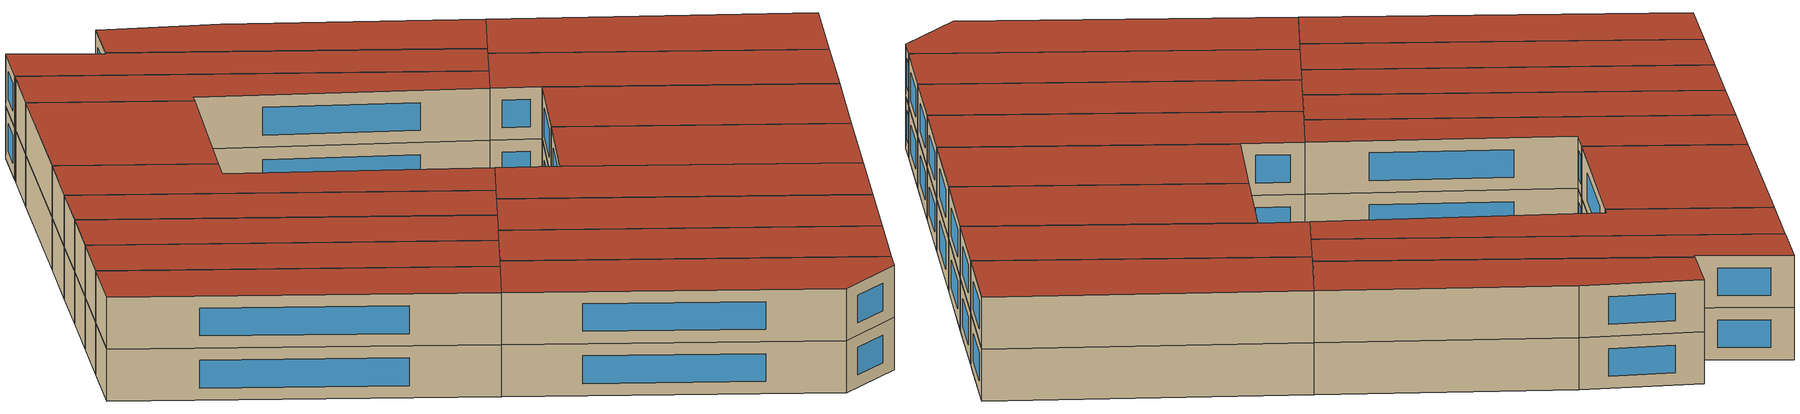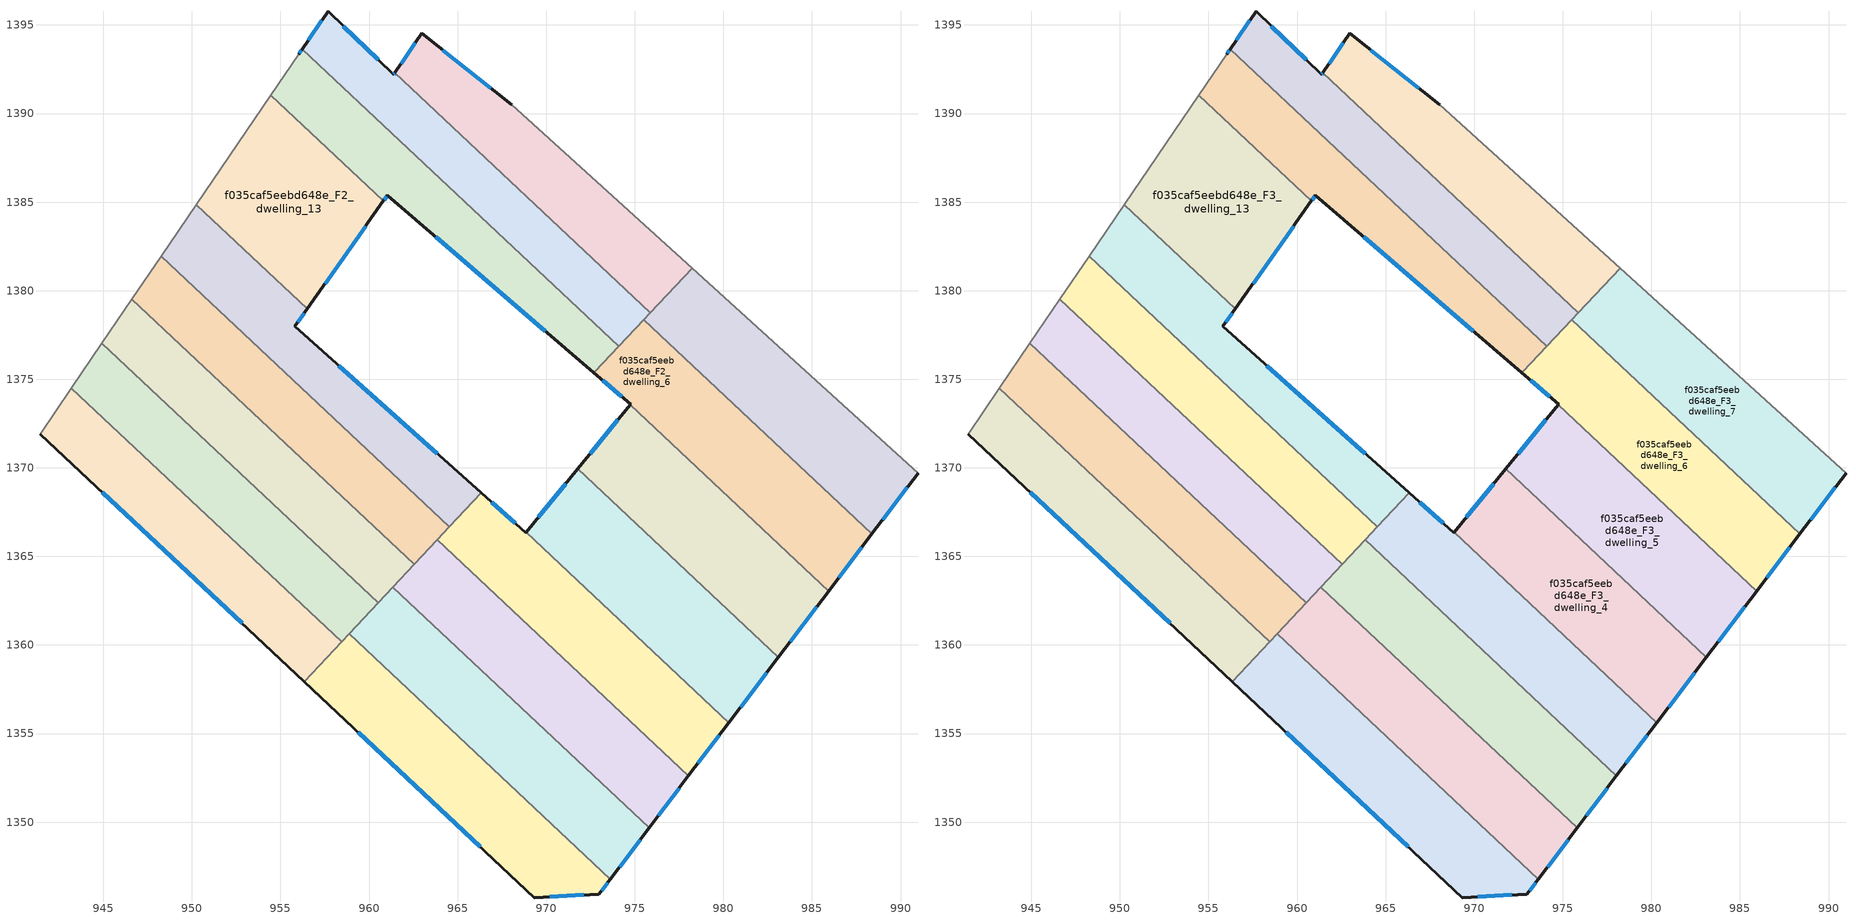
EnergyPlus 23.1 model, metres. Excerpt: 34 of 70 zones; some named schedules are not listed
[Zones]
f035caf5eebd648e_F2_dwelling_0
 floor to f035caf5eebd648e_F1_dwelling_0 (EU_floor_Construction): 973.38,1346.47 972.98,1345.94 969.33,1345.74 956.33,1357.93 958.6,1360.35 z6
 floor to f035caf5eebd648e_F1_dwelling_1 (EU_floor_Construction): 973.62,1346.79 973.38,1346.47 958.6,1360.35 958.87,1360.64 z6
 wall outside (EU_wall_Construction): 956.33,1357.93 969.33,1345.74 972.98,1345.94 973.62,1346.79 z6:9
 wall to f035caf5eebd648e_F2_dwelling_1 (EU_wall_Construction): 973.62,1346.79 958.87,1360.64 z6:9
 wall to f035caf5eebd648e_F2_dwelling_8 (EU_wall_Construction): 958.45,1360.19 956.33,1357.93 z6:9
 wall to f035caf5eebd648e_F2_dwelling_9 (EU_wall_Construction): 958.87,1360.64 958.45,1360.19 z6:9
 window (EU_Window_Construction): 970.19,1345.78 972.12,1345.89 / 959.38,1355.07 966.28,1348.6 / 973.13,1346.14 973.47,1346.59 z6.7:8.3
f035caf5eebd648e_F2_dwelling_1
 floor adiabatic (EU_floor_Construction): 975.81,1349.67 973.62,1346.79 958.87,1360.64 961.33,1363.26 z6
 wall outside (EU_wall_Construction): 973.62,1346.79 975.81,1349.67 z6:9
 wall to f035caf5eebd648e_F2_dwelling_2 (EU_wall_Construction): 975.81,1349.67 961.33,1363.26 z6:9
 wall to f035caf5eebd648e_F2_dwelling_9 (EU_wall_Construction): 960.52,1362.39 958.87,1360.64 z6:9
 wall to f035caf5eebd648e_F2_dwelling_10 (EU_wall_Construction): 961.33,1363.26 960.52,1362.39 z6:9
 window (EU_Window_Construction): 974.14,1347.47 975.29,1348.99 z6.7:8.3
f035caf5eebd648e_F2_dwelling_10
 floor to f035caf5eebd648e_F1_dwelling_11 (EU_floor_Construction): 962.54,1364.55 960.52,1362.39 944.92,1377.04 946.6,1379.51 z6
 wall to f035caf5eebd648e_F2_dwelling_9 (EU_wall_Construction): 944.92,1377.04 960.52,1362.39 z6:9
 wall adiabatic (EU_wall_Construction): 946.6,1379.51 944.92,1377.04 z6:9
 wall to f035caf5eebd648e_F2_dwelling_11 (EU_wall_Construction): 962.54,1364.55 946.6,1379.51 z6:9
 wall to f035caf5eebd648e_F2_dwelling_2 (EU_wall_Construction): 961.33,1363.26 962.54,1364.55 z6:9
f035caf5eebd648e_F2_dwelling_11
 floor to f035caf5eebd648e_F1_dwelling_12 (EU_floor_Construction): 964.53,1366.67 962.54,1364.55 946.6,1379.51 948.26,1381.94 z6
 wall adiabatic (EU_wall_Construction): 948.26,1381.94 946.6,1379.51 z6:9
 wall to f035caf5eebd648e_F2_dwelling_12 (EU_wall_Construction): 964.53,1366.67 948.26,1381.94 z6:9
 wall to f035caf5eebd648e_F2_dwelling_3 (EU_wall_Construction): 963.84,1365.93 964.53,1366.67 z6:9
 wall to f035caf5eebd648e_F2_dwelling_2 (EU_wall_Construction): 962.54,1364.55 963.84,1365.93 z6:9
f035caf5eebd648e_F2_dwelling_12
 floor to f035caf5eebd648e_F1_dwelling_13 (EU_floor_Construction): 956.51,1378.97 955.81,1377.98 966.32,1368.58 964.53,1366.67 948.26,1381.94 950.24,1384.85 z6
 wall outside (EU_wall_Construction): 966.32,1368.58 955.81,1377.98 956.51,1378.97 z6:9
 wall adiabatic (EU_wall_Construction): 950.24,1384.85 948.26,1381.94 z6:9
 wall to f035caf5eebd648e_F2_dwelling_13 (EU_wall_Construction): 956.51,1378.97 950.24,1384.85 z6:9
 wall to f035caf5eebd648e_F2_dwelling_3 (EU_wall_Construction): 964.53,1366.67 966.32,1368.58 z6:9
 window (EU_Window_Construction): 963.86,1370.79 958.28,1375.77 / 955.98,1378.21 956.35,1378.74 z6.7:8.3
f035caf5eebd648e_F2_dwelling_13
 floor to f035caf5eebd648e_F1_dwelling_14 (EU_floor_Construction): 960.81,1385.07 956.51,1378.97 950.24,1384.85 954.45,1391.04 z6
 wall outside (EU_wall_Construction): 956.51,1378.97 960.81,1385.07 z6:9
 wall adiabatic (EU_wall_Construction): 954.45,1391.04 950.24,1384.85 z6:9
 wall to f035caf5eebd648e_F2_dwelling_14 (EU_wall_Construction): 960.81,1385.07 954.45,1391.04 z6:9
 window (EU_Window_Construction): 957.52,1380.4 959.8,1383.64 z6.7:8.3
f035caf5eebd648e_F2_dwelling_14
 floor to f035caf5eebd648e_F1_dwelling_15 (EU_floor_Construction): 961.04,1385.39 960.81,1385.07 954.45,1391.04 956.02,1393.34 956.22,1393.63 974.09,1376.85 972.69,1375.37 z6
 wall outside (EU_wall_Construction): 960.81,1385.07 961.04,1385.39 972.69,1375.37 / 956.22,1393.63 956.02,1393.34 z6:9
 wall adiabatic (EU_wall_Construction): 956.02,1393.34 954.45,1391.04 z6:9
 wall to f035caf5eebd648e_F2_dwelling_15 (EU_wall_Construction): 974.09,1376.85 956.22,1393.63 z6:9
 wall to f035caf5eebd648e_F2_dwelling_6 (EU_wall_Construction): 972.69,1375.37 972.75,1375.43 974.09,1376.85 z6:9
 window (EU_Window_Construction): 963.78,1383.03 969.96,1377.72 / 960.87,1385.14 960.99,1385.31 / 956.17,1393.56 956.07,1393.41 z6.7:8.3
f035caf5eebd648e_F2_dwelling_15
 floor to f035caf5eebd648e_F1_dwelling_16 (EU_floor_Construction): 961.46,1392.29 975.88,1378.76 974.09,1376.85 956.22,1393.63 957.69,1395.77 961.38,1392.18 z6
 wall outside (EU_wall_Construction): 961.46,1392.29 961.38,1392.18 957.69,1395.77 956.22,1393.63 z6:9
 wall to f035caf5eebd648e_F2_dwelling_16 (EU_wall_Construction): 975.88,1378.76 961.46,1392.29 z6:9
 wall to f035caf5eebd648e_F2_dwelling_7 (EU_wall_Construction): 975.51,1378.36 975.88,1378.76 z6:9
 wall to f035caf5eebd648e_F2_dwelling_6 (EU_wall_Construction): 974.09,1376.85 975.51,1378.37 z6:9
 window (EU_Window_Construction): 957.34,1395.27 956.56,1394.13 / 960.51,1393.03 958.56,1394.93 / 961.44,1392.27 961.4,1392.21 z6.7:8.3
f035caf5eebd648e_F2_dwelling_16
 floor to f035caf5eebd648e_F1_dwelling_17 (EU_floor_Construction): 968.06,1390.48 978.23,1381.27 975.88,1378.76 961.46,1392.29 962.98,1394.52 z6
 wall outside (EU_wall_Construction): 968.06,1390.48 962.98,1394.52 961.46,1392.29 z6:9
 wall adiabatic (EU_wall_Construction): 978.23,1381.27 968.06,1390.48 z6:9
 wall to f035caf5eebd648e_F2_dwelling_7 (EU_wall_Construction): 975.88,1378.76 978.23,1381.27 z6:9
 window (EU_Window_Construction): 962.62,1394 961.81,1392.82 / 966.87,1391.43 964.17,1393.58 z6.7:8.3
f035caf5eebd648e_F2_dwelling_2
 floor to f035caf5eebd648e_F1_dwelling_2 (EU_floor_Construction): 977.41,1351.78 975.81,1349.67 961.33,1363.26 963.13,1365.18 z6
 floor to f035caf5eebd648e_F1_dwelling_3 (EU_floor_Construction): 978.03,1352.61 977.41,1351.78 963.13,1365.18 963.84,1365.93 z6
 wall outside (EU_wall_Construction): 975.81,1349.67 978.03,1352.61 z6:9
 wall to f035caf5eebd648e_F2_dwelling_3 (EU_wall_Construction): 978.03,1352.61 963.84,1365.93 z6:9
 window (EU_Window_Construction): 976.33,1350.36 977.51,1351.92 z6.7:8.3
f035caf5eebd648e_F2_dwelling_3
 floor to f035caf5eebd648e_F1_dwelling_3 (EU_floor_Construction): 968.84,1366.33 967.79,1365.05 979.29,1354.26 978.03,1352.61 963.84,1365.93 966.32,1368.58 z6
 floor to f035caf5eebd648e_F1_dwelling_4 (EU_floor_Construction): 980.31,1355.61 979.29,1354.26 967.79,1365.05 968.86,1366.36 z6
 wall outside (EU_wall_Construction): 978.03,1352.61 980.31,1355.61 / 968.86,1366.36 968.84,1366.33 966.32,1368.58 z6:9
 wall to f035caf5eebd648e_F2_dwelling_4 (EU_wall_Construction): 980.31,1355.61 968.86,1366.36 z6:9
 window (EU_Window_Construction): 978.57,1353.31 979.78,1354.91 / 968.25,1366.86 966.91,1368.05 z6.7:8.3
f035caf5eebd648e_F2_dwelling_4
 floor to f035caf5eebd648e_F1_dwelling_4 (EU_floor_Construction): 981.67,1357.41 980.31,1355.61 968.86,1366.36 970.28,1368.1 z6
 floor to f035caf5eebd648e_F1_dwelling_5 (EU_floor_Construction): 983.11,1359.31 981.67,1357.41 970.28,1368.1 971.78,1369.94 z6
 wall outside (EU_wall_Construction): 971.78,1369.94 968.86,1366.36 / 980.31,1355.61 983.11,1359.31 z6:9
 wall to f035caf5eebd648e_F2_dwelling_5 (EU_wall_Construction): 983.11,1359.31 971.78,1369.94 z6:9
 window (EU_Window_Construction): 971.1,1369.1 969.55,1367.2 / 980.97,1356.48 982.45,1358.44 z6.7:8.3
f035caf5eebd648e_F2_dwelling_5
 floor to f035caf5eebd648e_F1_dwelling_6 (EU_floor_Construction): 985.94,1363.05 984.05,1360.55 972.77,1371.15 974.74,1373.56 z6
 floor to f035caf5eebd648e_F1_dwelling_5 (EU_floor_Construction): 984.05,1360.55 983.11,1359.31 971.78,1369.94 972.77,1371.15 z6
 wall outside (EU_wall_Construction): 974.74,1373.56 971.78,1369.94 / 983.11,1359.31 985.94,1363.05 z6:9
 wall to f035caf5eebd648e_F2_dwelling_6 (EU_wall_Construction): 985.94,1363.05 974.74,1373.56 z6:9
 window (EU_Window_Construction): 974.04,1372.71 972.48,1370.79 / 983.78,1360.19 985.28,1362.17 z6.7:8.3
f035caf5eebd648e_F2_dwelling_6
 floor to f035caf5eebd648e_F1_dwelling_7 (EU_floor_Construction): 988.39,1366.28 986.48,1363.76 975.63,1373.94 974.79,1373.62 974.76,1373.59 972.69,1375.37 975.51,1378.36 z6
 floor to f035caf5eebd648e_F1_dwelling_6 (EU_floor_Construction): 986.48,1363.76 985.94,1363.05 974.74,1373.56 974.77,1373.59 974.8,1373.62 975.38,1373.84 975.63,1373.94 z6
 wall outside (EU_wall_Construction): 985.94,1363.05 988.39,1366.28 / 972.69,1375.37 974.76,1373.59 974.74,1373.56 z6:9
 wall to f035caf5eebd648e_F2_dwelling_7 (EU_wall_Construction): 988.39,1366.28 975.51,1378.37 z6:9
 window (EU_Window_Construction): 986.52,1363.8 987.81,1365.52 / 973.18,1374.95 974.28,1374.01 z6.7:8.3
f035caf5eebd648e_F2_dwelling_7
 floor to f035caf5eebd648e_F1_dwelling_7 (EU_floor_Construction): 988.66,1366.64 988.39,1366.28 975.51,1378.37 975.82,1378.7 z6
 floor to f035caf5eebd648e_F1_dwelling_8 (EU_floor_Construction): 990.99,1369.71 988.66,1366.64 975.82,1378.7 978.23,1381.27 z6
 wall outside (EU_wall_Construction): 988.39,1366.28 990.99,1369.71 z6:9
 wall adiabatic (EU_wall_Construction): 990.99,1369.71 978.23,1381.27 z6:9
 window (EU_Window_Construction): 989,1367.08 990.38,1368.9 z6.7:8.3
f035caf5eebd648e_F2_dwelling_8
 floor to f035caf5eebd648e_F1_dwelling_9 (EU_floor_Construction): 958.45,1360.19 956.33,1357.93 941.42,1371.91 943.19,1374.5 z6
 wall outside (EU_wall_Construction): 941.42,1371.91 956.33,1357.93 z6:9
 wall adiabatic (EU_wall_Construction): 943.19,1374.5 941.42,1371.91 z6:9
 wall to f035caf5eebd648e_F2_dwelling_9 (EU_wall_Construction): 958.45,1360.19 943.19,1374.5 z6:9
 window (EU_Window_Construction): 944.93,1368.63 952.83,1361.21 z6.7:8.3
f035caf5eebd648e_F2_dwelling_9
 floor to f035caf5eebd648e_F1_dwelling_10 (EU_floor_Construction): 960.52,1362.39 958.45,1360.19 943.19,1374.5 944.92,1377.04 z6
 wall adiabatic (EU_wall_Construction): 944.92,1377.04 943.19,1374.5 z6:9
f035caf5eebd648e_F3_dwelling_0
 floor to f035caf5eebd648e_F2_dwelling_0 (EU_floor_Construction): 973.62,1346.79 972.98,1345.94 969.33,1345.74 956.33,1357.93 958.87,1360.64 z9
 wall outside (EU_wall_Construction): 956.33,1357.93 969.33,1345.74 972.98,1345.94 973.62,1346.79 z9:12
 wall to f035caf5eebd648e_F3_dwelling_1 (EU_wall_Construction): 973.62,1346.79 958.87,1360.64 z9:12
 wall to f035caf5eebd648e_F3_dwelling_8 (EU_wall_Construction): 958.45,1360.19 956.33,1357.93 z9:12
 wall to f035caf5eebd648e_F3_dwelling_9 (EU_wall_Construction): 958.87,1360.64 958.45,1360.19 z9:12
 window (EU_Window_Construction): 970.19,1345.78 972.12,1345.89 / 959.38,1355.07 966.28,1348.6 / 973.13,1346.14 973.47,1346.59 z9.7:11.3
 roof outside (EU_roof_Construction): 972.98,1345.94 973.62,1346.79 958.87,1360.64 956.33,1357.93 969.33,1345.74 z12
f035caf5eebd648e_F3_dwelling_1
 floor to f035caf5eebd648e_F2_dwelling_1 (EU_floor_Construction): 975.81,1349.67 973.62,1346.79 958.87,1360.64 961.33,1363.26 z9
 wall outside (EU_wall_Construction): 973.62,1346.79 975.81,1349.67 z9:12
 wall to f035caf5eebd648e_F3_dwelling_2 (EU_wall_Construction): 975.81,1349.67 961.33,1363.26 z9:12
 wall to f035caf5eebd648e_F3_dwelling_9 (EU_wall_Construction): 960.52,1362.39 958.87,1360.64 z9:12
 wall to f035caf5eebd648e_F3_dwelling_10 (EU_wall_Construction): 961.33,1363.26 960.52,1362.39 z9:12
 window (EU_Window_Construction): 974.14,1347.47 975.29,1348.99 z9.7:11.3
 roof outside (EU_roof_Construction): 973.62,1346.79 975.81,1349.67 961.33,1363.26 958.87,1360.64 z12
f035caf5eebd648e_F3_dwelling_10
 floor to f035caf5eebd648e_F2_dwelling_10 (EU_floor_Construction): 962.54,1364.55 960.52,1362.39 944.92,1377.04 946.6,1379.51 z9
 wall to f035caf5eebd648e_F3_dwelling_9 (EU_wall_Construction): 944.92,1377.04 960.52,1362.39 z9:12
 wall adiabatic (EU_wall_Construction): 946.6,1379.51 944.92,1377.04 z9:12
 wall to f035caf5eebd648e_F3_dwelling_11 (EU_wall_Construction): 962.54,1364.55 946.6,1379.51 z9:12
 wall to f035caf5eebd648e_F3_dwelling_2 (EU_wall_Construction): 961.33,1363.26 962.54,1364.55 z9:12
 roof outside (EU_roof_Construction): 960.52,1362.39 962.54,1364.55 946.6,1379.51 944.92,1377.04 z12
f035caf5eebd648e_F3_dwelling_11
 floor to f035caf5eebd648e_F2_dwelling_11 (EU_floor_Construction): 964.53,1366.67 962.54,1364.55 946.6,1379.51 948.26,1381.94 z9
 wall adiabatic (EU_wall_Construction): 948.26,1381.94 946.6,1379.51 z9:12
 wall to f035caf5eebd648e_F3_dwelling_12 (EU_wall_Construction): 964.53,1366.67 948.26,1381.94 z9:12
 wall to f035caf5eebd648e_F3_dwelling_3 (EU_wall_Construction): 963.84,1365.93 964.53,1366.67 z9:12
 wall to f035caf5eebd648e_F3_dwelling_2 (EU_wall_Construction): 962.54,1364.55 963.84,1365.93 z9:12
 roof outside (EU_roof_Construction): 962.54,1364.55 964.53,1366.67 948.26,1381.94 946.6,1379.51 z12
f035caf5eebd648e_F3_dwelling_12
 floor to f035caf5eebd648e_F2_dwelling_12 (EU_floor_Construction): 956.51,1378.97 955.81,1377.98 966.32,1368.58 964.53,1366.67 948.26,1381.94 950.24,1384.85 z9
 wall outside (EU_wall_Construction): 966.32,1368.58 955.81,1377.98 956.51,1378.97 z9:12
 wall adiabatic (EU_wall_Construction): 950.24,1384.85 948.26,1381.94 z9:12
 wall to f035caf5eebd648e_F3_dwelling_13 (EU_wall_Construction): 956.51,1378.97 950.24,1384.85 z9:12
 wall to f035caf5eebd648e_F3_dwelling_3 (EU_wall_Construction): 964.53,1366.67 966.32,1368.58 z9:12
 window (EU_Window_Construction): 963.86,1370.79 958.28,1375.77 / 955.98,1378.21 956.35,1378.74 z9.7:11.3
 roof outside (EU_roof_Construction): 964.53,1366.67 966.32,1368.58 955.81,1377.98 956.51,1378.97 950.24,1384.85 948.26,1381.94 z12
f035caf5eebd648e_F3_dwelling_13
 floor to f035caf5eebd648e_F2_dwelling_13 (EU_floor_Construction): 960.81,1385.07 956.51,1378.97 950.24,1384.85 954.45,1391.04 z9
 wall outside (EU_wall_Construction): 956.51,1378.97 960.81,1385.07 z9:12
 wall adiabatic (EU_wall_Construction): 954.45,1391.04 950.24,1384.85 z9:12
 wall to f035caf5eebd648e_F3_dwelling_14 (EU_wall_Construction): 960.81,1385.07 954.45,1391.04 z9:12
 window (EU_Window_Construction): 957.52,1380.4 959.8,1383.64 z9.7:11.3
 roof outside (EU_roof_Construction): 956.51,1378.97 960.81,1385.07 954.45,1391.04 950.24,1384.85 z12
f035caf5eebd648e_F3_dwelling_14
 floor to f035caf5eebd648e_F2_dwelling_14 (EU_floor_Construction): 961.04,1385.39 960.81,1385.07 954.45,1391.04 956.02,1393.34 956.22,1393.63 974.09,1376.85 972.69,1375.37 z9
 wall outside (EU_wall_Construction): 960.81,1385.07 961.04,1385.39 972.69,1375.37 / 956.22,1393.63 956.02,1393.34 z9:12
 wall adiabatic (EU_wall_Construction): 956.02,1393.34 954.45,1391.04 z9:12
 wall to f035caf5eebd648e_F3_dwelling_15 (EU_wall_Construction): 974.09,1376.85 956.22,1393.63 z9:12
 wall to f035caf5eebd648e_F3_dwelling_6 (EU_wall_Construction): 972.69,1375.37 972.75,1375.43 974.09,1376.85 z9:12
 window (EU_Window_Construction): 963.78,1383.03 969.96,1377.72 / 960.87,1385.14 960.99,1385.31 / 956.17,1393.56 956.07,1393.41 z9.7:11.3
 roof outside (EU_roof_Construction): 972.69,1375.37 974.09,1376.85 956.22,1393.63 956.02,1393.34 954.45,1391.04 960.81,1385.07 961.04,1385.39 z12
f035caf5eebd648e_F3_dwelling_15
 floor to f035caf5eebd648e_F2_dwelling_15 (EU_floor_Construction): 961.46,1392.29 975.88,1378.76 974.09,1376.85 956.22,1393.63 957.69,1395.77 961.38,1392.18 z9
 wall outside (EU_wall_Construction): 961.46,1392.29 961.38,1392.18 957.69,1395.77 956.22,1393.63 z9:12
 wall to f035caf5eebd648e_F3_dwelling_16 (EU_wall_Construction): 975.88,1378.76 961.46,1392.29 z9:12
 wall to f035caf5eebd648e_F3_dwelling_7 (EU_wall_Construction): 975.51,1378.36 975.88,1378.76 z9:12
 wall to f035caf5eebd648e_F3_dwelling_6 (EU_wall_Construction): 974.09,1376.85 975.51,1378.37 z9:12
 window (EU_Window_Construction): 957.34,1395.27 956.56,1394.13 / 960.51,1393.03 958.56,1394.93 / 961.44,1392.27 961.4,1392.21 z9.7:11.3
 roof outside (EU_roof_Construction): 974.09,1376.85 975.88,1378.76 961.46,1392.29 961.38,1392.18 957.69,1395.77 956.22,1393.63 z12
f035caf5eebd648e_F3_dwelling_16
 floor to f035caf5eebd648e_F2_dwelling_16 (EU_floor_Construction): 968.06,1390.48 978.23,1381.27 975.88,1378.76 961.46,1392.29 962.98,1394.52 z9
 wall outside (EU_wall_Construction): 968.06,1390.48 962.98,1394.52 961.46,1392.29 z9:12
 wall adiabatic (EU_wall_Construction): 978.23,1381.27 968.06,1390.48 z9:12
 wall to f035caf5eebd648e_F3_dwelling_7 (EU_wall_Construction): 975.88,1378.76 978.23,1381.27 z9:12
 window (EU_Window_Construction): 962.62,1394 961.81,1392.82 / 966.87,1391.43 964.17,1393.58 z9.7:11.3
 roof outside (EU_roof_Construction): 975.88,1378.76 978.23,1381.27 968.06,1390.48 962.98,1394.52 961.46,1392.29 z12
f035caf5eebd648e_F3_dwelling_2
 floor to f035caf5eebd648e_F2_dwelling_2 (EU_floor_Construction): 978.03,1352.61 975.81,1349.67 961.33,1363.26 963.84,1365.93 z9
 wall outside (EU_wall_Construction): 975.81,1349.67 978.03,1352.61 z9:12
 wall to f035caf5eebd648e_F3_dwelling_3 (EU_wall_Construction): 978.03,1352.61 963.84,1365.93 z9:12
 window (EU_Window_Construction): 976.33,1350.36 977.51,1351.92 z9.7:11.3
 roof outside (EU_roof_Construction): 975.81,1349.67 978.03,1352.61 963.84,1365.93 961.33,1363.26 z12
f035caf5eebd648e_F3_dwelling_3
 floor to f035caf5eebd648e_F2_dwelling_3 (EU_floor_Construction): 968.86,1366.36 980.31,1355.61 978.03,1352.61 963.84,1365.93 966.32,1368.58 968.84,1366.33 z9
 wall outside (EU_wall_Construction): 978.03,1352.61 980.31,1355.61 / 968.86,1366.36 968.84,1366.33 966.32,1368.58 z9:12
 wall to f035caf5eebd648e_F3_dwelling_4 (EU_wall_Construction): 980.31,1355.61 968.86,1366.36 z9:12
 window (EU_Window_Construction): 978.57,1353.31 979.78,1354.91 / 968.25,1366.86 966.91,1368.05 z9.7:11.3
 roof outside (EU_roof_Construction): 978.03,1352.61 980.31,1355.61 968.86,1366.36 968.84,1366.33 966.32,1368.58 963.84,1365.93 z12
f035caf5eebd648e_F3_dwelling_4
 floor to f035caf5eebd648e_F2_dwelling_4 (EU_floor_Construction): 983.11,1359.31 980.31,1355.61 968.86,1366.36 971.78,1369.94 z9
 wall outside (EU_wall_Construction): 971.78,1369.94 968.86,1366.36 / 980.31,1355.61 983.11,1359.31 z9:12
 wall to f035caf5eebd648e_F3_dwelling_5 (EU_wall_Construction): 983.11,1359.31 971.78,1369.94 z9:12
 window (EU_Window_Construction): 971.1,1369.1 969.55,1367.2 / 980.97,1356.48 982.45,1358.44 z9.7:11.3
 roof outside (EU_roof_Construction): 980.31,1355.61 983.11,1359.31 971.78,1369.94 968.86,1366.36 z12
f035caf5eebd648e_F3_dwelling_5
 floor to f035caf5eebd648e_F2_dwelling_5 (EU_floor_Construction): 985.94,1363.05 983.11,1359.31 971.78,1369.94 974.74,1373.56 z9
 wall outside (EU_wall_Construction): 974.74,1373.56 971.78,1369.94 / 983.11,1359.31 985.94,1363.05 z9:12
 wall to f035caf5eebd648e_F3_dwelling_6 (EU_wall_Construction): 985.94,1363.05 974.74,1373.56 z9:12
 window (EU_Window_Construction): 974.04,1372.71 972.48,1370.79 / 983.78,1360.19 985.28,1362.17 z9.7:11.3
 roof outside (EU_roof_Construction): 983.11,1359.31 985.94,1363.05 974.74,1373.56 971.78,1369.94 z12
f035caf5eebd648e_F3_dwelling_6
 floor to f035caf5eebd648e_F2_dwelling_6 (EU_floor_Construction): 988.39,1366.28 985.94,1363.05 974.74,1373.56 974.76,1373.59 972.69,1375.37 972.75,1375.43 975.51,1378.37 z9
 wall outside (EU_wall_Construction): 985.94,1363.05 988.39,1366.28 / 972.69,1375.37 974.76,1373.59 974.74,1373.56 z9:12
 wall to f035caf5eebd648e_F3_dwelling_7 (EU_wall_Construction): 988.39,1366.28 975.51,1378.37 z9:12
 window (EU_Window_Construction): 986.52,1363.8 987.81,1365.52 / 973.18,1374.95 974.28,1374.01 z9.7:11.3
 roof outside (EU_roof_Construction): 985.94,1363.05 988.39,1366.28 975.51,1378.37 972.75,1375.43 972.69,1375.37 974.76,1373.59 974.74,1373.56 z12
f035caf5eebd648e_F3_dwelling_7
 floor to f035caf5eebd648e_F2_dwelling_7 (EU_floor_Construction): 990.99,1369.71 988.39,1366.28 975.51,1378.37 978.23,1381.27 z9
 wall outside (EU_wall_Construction): 988.39,1366.28 990.99,1369.71 z9:12
 wall adiabatic (EU_wall_Construction): 990.99,1369.71 978.23,1381.27 z9:12
 window (EU_Window_Construction): 989,1367.08 990.38,1368.9 z9.7:11.3
 roof outside (EU_roof_Construction): 988.39,1366.28 990.99,1369.71 978.23,1381.27 975.51,1378.37 z12
f035caf5eebd648e_F3_dwelling_8
 floor to f035caf5eebd648e_F2_dwelling_8 (EU_floor_Construction): 958.45,1360.19 956.33,1357.93 941.42,1371.91 943.19,1374.5 z9
 wall outside (EU_wall_Construction): 941.42,1371.91 956.33,1357.93 z9:12
 wall adiabatic (EU_wall_Construction): 943.19,1374.5 941.42,1371.91 z9:12
 wall to f035caf5eebd648e_F3_dwelling_9 (EU_wall_Construction): 958.45,1360.19 943.19,1374.5 z9:12
 window (EU_Window_Construction): 944.93,1368.63 952.83,1361.21 z9.7:11.3
 roof outside (EU_roof_Construction): 956.33,1357.93 958.45,1360.19 943.19,1374.5 941.42,1371.91 z12
f035caf5eebd648e_F3_dwelling_9
 floor to f035caf5eebd648e_F2_dwelling_9 (EU_floor_Construction): 960.52,1362.39 958.45,1360.19 943.19,1374.5 944.92,1377.04 z9
 wall adiabatic (EU_wall_Construction): 944.92,1377.04 943.19,1374.5 z9:12
 roof outside (EU_roof_Construction): 958.45,1360.19 960.52,1362.39 944.92,1377.04 943.19,1374.5 z12
[Building]
EU S2 Campaign: North Axis=0; Terrain=City; Solar Distribution=FullExterior
[Site:Location]
Budapest.Ferenc.Liszt.Intl.AP: Latitude=47.437; Longitude=19.256; Time Zone=1; Elevation=185
[SizingPeriod:WeatherFileDays]
AnnualSizingPeriod: Begin Month=1; Begin Day of Month=1; End Month=12; End Day of Month=31; Day of Week for Start Day=Monday; Use Weather File Daylight Saving Period=No; Use Weather File Rain and Snow Indicators=No
[MATERIAL]
EU_InternalMass_Material: Roughness=MediumRough; Thickness=0.1; Conductivity=1; Density=1800; Specific Heat=900; Thermal Absorptance=0.9; Solar Absorptance=0.7; Visible Absorptance=0.7
[MATERIAL:NOMASS] Roughness=MediumRough; Thermal Absorptance=0.9; Solar Absorptance=0.7; Visible Absorptance=0.7
Name | Thermal Resistance
EU_wall_NoMass | 0.832559
EU_roof_NoMass | 1.39638
EU_floor_NoMass | 0.872794
[WINDOWMATERIAL:SIMPLEGLAZINGSYSTEM]
EU_Window_SimpleGlazing: UFactor=2.79869; Solar Heat Gain Coefficient=0.75; Visible Transmittance=0.75
[CONSTRUCTION]
EU_wall_Construction: EU_wall_NoMass
EU_roof_Construction: EU_roof_NoMass
EU_floor_Construction: EU_floor_NoMass
EU_Window_Construction: EU_Window_SimpleGlazing
EU_InternalMass_Construction: EU_InternalMass_Material
[ZONE] Type=1; Multiplier=1; Ceiling Height=autocalculate; Floor Area=autocalculate; Part of Total Floor Area=Yes
Name | Volume
f035caf5eebd648e_F2_dwelling_0; f035caf5eebd648e_F3_dwelling_0 | 216.135
f035caf5eebd648e_F2_dwelling_1; f035caf5eebd648e_F3_dwelling_1 | 216.134
f035caf5eebd648e_F2_dwelling_10; f035caf5eebd648e_F3_dwelling_10 | 192.121
f035caf5eebd648e_F2_dwelling_11; f035caf5eebd648e_F3_dwelling_11 | 192.144
f035caf5eebd648e_F2_dwelling_12; f035caf5eebd648e_F3_dwelling_12 | 192.103
f035caf5eebd648e_F2_dwelling_13; f035caf5eebd648e_F3_dwelling_13 | 192.108
f035caf5eebd648e_F2_dwelling_14; f035caf5eebd648e_F3_dwelling_14 | 192.096
f035caf5eebd648e_F2_dwelling_15; f035caf5eebd648e_F3_dwelling_15 | 192.17
f035caf5eebd648e_F2_dwelling_16; f035caf5eebd648e_F3_dwelling_16 | 192.115
f035caf5eebd648e_F2_dwelling_2; f035caf5eebd648e_F3_dwelling_2 | 216.155
f035caf5eebd648e_F2_dwelling_3; f035caf5eebd648e_F3_dwelling_3 | 216.132
f035caf5eebd648e_F2_dwelling_4; f035caf5eebd648e_F3_dwelling_4 | 216.131
f035caf5eebd648e_F2_dwelling_5; f035caf5eebd648e_F3_dwelling_5 | 215.962
f035caf5eebd648e_F2_dwelling_6; f035caf5eebd648e_F3_dwelling_6 | 216.316
f035caf5eebd648e_F2_dwelling_7; f035caf5eebd648e_F3_dwelling_7 | 216.167
f035caf5eebd648e_F2_dwelling_8; f035caf5eebd648e_F3_dwelling_8 | 192.083
f035caf5eebd648e_F2_dwelling_9; f035caf5eebd648e_F3_dwelling_9 | 192.181
[INTERNALMASS] Construction=EU_InternalMass_Construction
Name | Zone or ZoneList | Surface Area
f035caf5eebd648e_F2_dwelling_0_EU_InternalMass | f035caf5eebd648e_F2_dwelling_0 | 72.0452
f035caf5eebd648e_F2_dwelling_1_EU_InternalMass | f035caf5eebd648e_F2_dwelling_1 | 72.0447
f035caf5eebd648e_F2_dwelling_2_EU_InternalMass | f035caf5eebd648e_F2_dwelling_2 | 72.0515
f035caf5eebd648e_F2_dwelling_3_EU_InternalMass | f035caf5eebd648e_F2_dwelling_3 | 72.0441
f035caf5eebd648e_F2_dwelling_4_EU_InternalMass | f035caf5eebd648e_F2_dwelling_4 | 72.0436
f035caf5eebd648e_F2_dwelling_5_EU_InternalMass | f035caf5eebd648e_F2_dwelling_5 | 71.9874
f035caf5eebd648e_F2_dwelling_6_EU_InternalMass | f035caf5eebd648e_F2_dwelling_6 | 72.1052
f035caf5eebd648e_F2_dwelling_7_EU_InternalMass | f035caf5eebd648e_F2_dwelling_7 | 72.0556
f035caf5eebd648e_F2_dwelling_8_EU_InternalMass | f035caf5eebd648e_F2_dwelling_8 | 64.0276
f035caf5eebd648e_F2_dwelling_9_EU_InternalMass | f035caf5eebd648e_F2_dwelling_9 | 64.0602
f035caf5eebd648e_F2_dwelling_10_EU_InternalMass | f035caf5eebd648e_F2_dwelling_10 | 64.0403
f035caf5eebd648e_F2_dwelling_11_EU_InternalMass | f035caf5eebd648e_F2_dwelling_11 | 64.0479
f035caf5eebd648e_F2_dwelling_12_EU_InternalMass | f035caf5eebd648e_F2_dwelling_12 | 64.0342
f035caf5eebd648e_F2_dwelling_13_EU_InternalMass | f035caf5eebd648e_F2_dwelling_13 | 64.0361
f035caf5eebd648e_F2_dwelling_14_EU_InternalMass | f035caf5eebd648e_F2_dwelling_14 | 64.0321
f035caf5eebd648e_F2_dwelling_15_EU_InternalMass | f035caf5eebd648e_F2_dwelling_15 | 64.0567
f035caf5eebd648e_F2_dwelling_16_EU_InternalMass | f035caf5eebd648e_F2_dwelling_16 | 64.0384
f035caf5eebd648e_F3_dwelling_0_EU_InternalMass | f035caf5eebd648e_F3_dwelling_0 | 72.0452
f035caf5eebd648e_F3_dwelling_1_EU_InternalMass | f035caf5eebd648e_F3_dwelling_1 | 72.0447
f035caf5eebd648e_F3_dwelling_2_EU_InternalMass | f035caf5eebd648e_F3_dwelling_2 | 72.0515
f035caf5eebd648e_F3_dwelling_3_EU_InternalMass | f035caf5eebd648e_F3_dwelling_3 | 72.0441
f035caf5eebd648e_F3_dwelling_4_EU_InternalMass | f035caf5eebd648e_F3_dwelling_4 | 72.0436
f035caf5eebd648e_F3_dwelling_5_EU_InternalMass | f035caf5eebd648e_F3_dwelling_5 | 71.9874
f035caf5eebd648e_F3_dwelling_6_EU_InternalMass | f035caf5eebd648e_F3_dwelling_6 | 72.1052
f035caf5eebd648e_F3_dwelling_7_EU_InternalMass | f035caf5eebd648e_F3_dwelling_7 | 72.0556
f035caf5eebd648e_F3_dwelling_8_EU_InternalMass | f035caf5eebd648e_F3_dwelling_8 | 64.0276
f035caf5eebd648e_F3_dwelling_9_EU_InternalMass | f035caf5eebd648e_F3_dwelling_9 | 64.0602
f035caf5eebd648e_F3_dwelling_10_EU_InternalMass | f035caf5eebd648e_F3_dwelling_10 | 64.0403
f035caf5eebd648e_F3_dwelling_11_EU_InternalMass | f035caf5eebd648e_F3_dwelling_11 | 64.0479
f035caf5eebd648e_F3_dwelling_12_EU_InternalMass | f035caf5eebd648e_F3_dwelling_12 | 64.0342
f035caf5eebd648e_F3_dwelling_13_EU_InternalMass | f035caf5eebd648e_F3_dwelling_13 | 64.0361
f035caf5eebd648e_F3_dwelling_14_EU_InternalMass | f035caf5eebd648e_F3_dwelling_14 | 64.0321
f035caf5eebd648e_F3_dwelling_15_EU_InternalMass | f035caf5eebd648e_F3_dwelling_15 | 64.0567
f035caf5eebd648e_F3_dwelling_16_EU_InternalMass | f035caf5eebd648e_F3_dwelling_16 | 64.0384
[OTHEREQUIPMENT] Fuel Type=Electricity; Design Level Calculation Method=Watts/Area; Power per Zone Floor Area=1; Fraction Latent=0; Fraction Radiant=0; Fraction Lost=0; Carbon Dioxide Generation Rate=0; EndUse Subcategory=EU_Step8_InternalGains
Name | Zone or ZoneList or Space or SpaceList | Schedule
EU_Step8_InternalGain_f035caf5eebd648e_F2_dwelling_0_f000 | f035caf5eebd648e_F2_dwelling_0 | EU_Step8_GainSchedule_f035caf5eebd648e_F2_dwelling_0_f000
EU_Step8_InternalGain_f035caf5eebd648e_F2_dwelling_1_f000 | f035caf5eebd648e_F2_dwelling_1 | EU_Step8_GainSchedule_f035caf5eebd648e_F2_dwelling_1_f000
EU_Step8_InternalGain_f035caf5eebd648e_F2_dwelling_2_f000 | f035caf5eebd648e_F2_dwelling_2 | EU_Step8_GainSchedule_f035caf5eebd648e_F2_dwelling_2_f000
EU_Step8_InternalGain_f035caf5eebd648e_F2_dwelling_3_f000 | f035caf5eebd648e_F2_dwelling_3 | EU_Step8_GainSchedule_f035caf5eebd648e_F2_dwelling_3_f000
EU_Step8_InternalGain_f035caf5eebd648e_F2_dwelling_4_f000 | f035caf5eebd648e_F2_dwelling_4 | EU_Step8_GainSchedule_f035caf5eebd648e_F2_dwelling_4_f000
EU_Step8_InternalGain_f035caf5eebd648e_F2_dwelling_5_f000 | f035caf5eebd648e_F2_dwelling_5 | EU_Step8_GainSchedule_f035caf5eebd648e_F2_dwelling_5_f000
EU_Step8_InternalGain_f035caf5eebd648e_F2_dwelling_6_f000 | f035caf5eebd648e_F2_dwelling_6 | EU_Step8_GainSchedule_f035caf5eebd648e_F2_dwelling_6_f000
EU_Step8_InternalGain_f035caf5eebd648e_F2_dwelling_7_f000 | f035caf5eebd648e_F2_dwelling_7 | EU_Step8_GainSchedule_f035caf5eebd648e_F2_dwelling_7_f000
EU_Step8_InternalGain_f035caf5eebd648e_F2_dwelling_8_f000 | f035caf5eebd648e_F2_dwelling_8 | EU_Step8_GainSchedule_f035caf5eebd648e_F2_dwelling_8_f000
EU_Step8_InternalGain_f035caf5eebd648e_F2_dwelling_9_f000 | f035caf5eebd648e_F2_dwelling_9 | EU_Step8_GainSchedule_f035caf5eebd648e_F2_dwelling_9_f000
EU_Step8_InternalGain_f035caf5eebd648e_F2_dwelling_10_f000 | f035caf5eebd648e_F2_dwelling_10 | EU_Step8_GainSchedule_f035caf5eebd648e_F2_dwelling_10_f000
EU_Step8_InternalGain_f035caf5eebd648e_F2_dwelling_11_f000 | f035caf5eebd648e_F2_dwelling_11 | EU_Step8_GainSchedule_f035caf5eebd648e_F2_dwelling_11_f000
EU_Step8_InternalGain_f035caf5eebd648e_F2_dwelling_12_f000 | f035caf5eebd648e_F2_dwelling_12 | EU_Step8_GainSchedule_f035caf5eebd648e_F2_dwelling_12_f000
EU_Step8_InternalGain_f035caf5eebd648e_F2_dwelling_13_f000 | f035caf5eebd648e_F2_dwelling_13 | EU_Step8_GainSchedule_f035caf5eebd648e_F2_dwelling_13_f000
EU_Step8_InternalGain_f035caf5eebd648e_F2_dwelling_14_f000 | f035caf5eebd648e_F2_dwelling_14 | EU_Step8_GainSchedule_f035caf5eebd648e_F2_dwelling_14_f000
EU_Step8_InternalGain_f035caf5eebd648e_F2_dwelling_15_f000 | f035caf5eebd648e_F2_dwelling_15 | EU_Step8_GainSchedule_f035caf5eebd648e_F2_dwelling_15_f000
EU_Step8_InternalGain_f035caf5eebd648e_F2_dwelling_16_f000 | f035caf5eebd648e_F2_dwelling_16 | EU_Step8_GainSchedule_f035caf5eebd648e_F2_dwelling_16_f000
EU_Step8_InternalGain_f035caf5eebd648e_F3_dwelling_0_f000 | f035caf5eebd648e_F3_dwelling_0 | EU_Step8_GainSchedule_f035caf5eebd648e_F3_dwelling_0_f000
EU_Step8_InternalGain_f035caf5eebd648e_F3_dwelling_1_f000 | f035caf5eebd648e_F3_dwelling_1 | EU_Step8_GainSchedule_f035caf5eebd648e_F3_dwelling_1_f000
EU_Step8_InternalGain_f035caf5eebd648e_F3_dwelling_2_f000 | f035caf5eebd648e_F3_dwelling_2 | EU_Step8_GainSchedule_f035caf5eebd648e_F3_dwelling_2_f000
EU_Step8_InternalGain_f035caf5eebd648e_F3_dwelling_3_f000 | f035caf5eebd648e_F3_dwelling_3 | EU_Step8_GainSchedule_f035caf5eebd648e_F3_dwelling_3_f000
EU_Step8_InternalGain_f035caf5eebd648e_F3_dwelling_4_f000 | f035caf5eebd648e_F3_dwelling_4 | EU_Step8_GainSchedule_f035caf5eebd648e_F3_dwelling_4_f000
EU_Step8_InternalGain_f035caf5eebd648e_F3_dwelling_5_f000 | f035caf5eebd648e_F3_dwelling_5 | EU_Step8_GainSchedule_f035caf5eebd648e_F3_dwelling_5_f000
EU_Step8_InternalGain_f035caf5eebd648e_F3_dwelling_6_f000 | f035caf5eebd648e_F3_dwelling_6 | EU_Step8_GainSchedule_f035caf5eebd648e_F3_dwelling_6_f000
EU_Step8_InternalGain_f035caf5eebd648e_F3_dwelling_7_f000 | f035caf5eebd648e_F3_dwelling_7 | EU_Step8_GainSchedule_f035caf5eebd648e_F3_dwelling_7_f000
EU_Step8_InternalGain_f035caf5eebd648e_F3_dwelling_8_f000 | f035caf5eebd648e_F3_dwelling_8 | EU_Step8_GainSchedule_f035caf5eebd648e_F3_dwelling_8_f000
EU_Step8_InternalGain_f035caf5eebd648e_F3_dwelling_9_f000 | f035caf5eebd648e_F3_dwelling_9 | EU_Step8_GainSchedule_f035caf5eebd648e_F3_dwelling_9_f000
EU_Step8_InternalGain_f035caf5eebd648e_F3_dwelling_10_f000 | f035caf5eebd648e_F3_dwelling_10 | EU_Step8_GainSchedule_f035caf5eebd648e_F3_dwelling_10_f000
EU_Step8_InternalGain_f035caf5eebd648e_F3_dwelling_11_f000 | f035caf5eebd648e_F3_dwelling_11 | EU_Step8_GainSchedule_f035caf5eebd648e_F3_dwelling_11_f000
EU_Step8_InternalGain_f035caf5eebd648e_F3_dwelling_12_f000 | f035caf5eebd648e_F3_dwelling_12 | EU_Step8_GainSchedule_f035caf5eebd648e_F3_dwelling_12_f000
EU_Step8_InternalGain_f035caf5eebd648e_F3_dwelling_13_f000 | f035caf5eebd648e_F3_dwelling_13 | EU_Step8_GainSchedule_f035caf5eebd648e_F3_dwelling_13_f000
EU_Step8_InternalGain_f035caf5eebd648e_F3_dwelling_14_f000 | f035caf5eebd648e_F3_dwelling_14 | EU_Step8_GainSchedule_f035caf5eebd648e_F3_dwelling_14_f000
EU_Step8_InternalGain_f035caf5eebd648e_F3_dwelling_15_f000 | f035caf5eebd648e_F3_dwelling_15 | EU_Step8_GainSchedule_f035caf5eebd648e_F3_dwelling_15_f000
EU_Step8_InternalGain_f035caf5eebd648e_F3_dwelling_16_f000 | f035caf5eebd648e_F3_dwelling_16 | EU_Step8_GainSchedule_f035caf5eebd648e_F3_dwelling_16_f000
[ZONEVENTILATION:DESIGNFLOWRATE] Schedule=EU_AlwaysOn; Design Flow Rate Calculation Method=AirChanges/Hour; Air Changes per Hour=0.475469; Ventilation Type=Natural; Fan Pressure Rise=0; Fan Total Efficiency=1; Constant Term Coefficient=1; Temperature Term Coefficient=0; Velocity Term Coefficient=0; Velocity Squared Term Coefficient=0; Minimum Indoor Temperature=-100; Maximum Indoor Temperature=100; Delta Temperature=-100; Minimum Outdoor Temperature=-100; Maximum Outdoor Temperature=100; Maximum Wind Speed=40
Name | Zone or ZoneList or Space or SpaceList
EU_ConstantAir_f035caf5eebd648e_F2_dwelling_0 | f035caf5eebd648e_F2_dwelling_0
EU_ConstantAir_f035caf5eebd648e_F2_dwelling_1 | f035caf5eebd648e_F2_dwelling_1
EU_ConstantAir_f035caf5eebd648e_F2_dwelling_2 | f035caf5eebd648e_F2_dwelling_2
EU_ConstantAir_f035caf5eebd648e_F2_dwelling_3 | f035caf5eebd648e_F2_dwelling_3
EU_ConstantAir_f035caf5eebd648e_F2_dwelling_4 | f035caf5eebd648e_F2_dwelling_4
EU_ConstantAir_f035caf5eebd648e_F2_dwelling_5 | f035caf5eebd648e_F2_dwelling_5
EU_ConstantAir_f035caf5eebd648e_F2_dwelling_6 | f035caf5eebd648e_F2_dwelling_6
EU_ConstantAir_f035caf5eebd648e_F2_dwelling_7 | f035caf5eebd648e_F2_dwelling_7
EU_ConstantAir_f035caf5eebd648e_F2_dwelling_8 | f035caf5eebd648e_F2_dwelling_8
EU_ConstantAir_f035caf5eebd648e_F2_dwelling_9 | f035caf5eebd648e_F2_dwelling_9
EU_ConstantAir_f035caf5eebd648e_F2_dwelling_10 | f035caf5eebd648e_F2_dwelling_10
EU_ConstantAir_f035caf5eebd648e_F2_dwelling_11 | f035caf5eebd648e_F2_dwelling_11
EU_ConstantAir_f035caf5eebd648e_F2_dwelling_12 | f035caf5eebd648e_F2_dwelling_12
EU_ConstantAir_f035caf5eebd648e_F2_dwelling_13 | f035caf5eebd648e_F2_dwelling_13
EU_ConstantAir_f035caf5eebd648e_F2_dwelling_14 | f035caf5eebd648e_F2_dwelling_14
EU_ConstantAir_f035caf5eebd648e_F2_dwelling_15 | f035caf5eebd648e_F2_dwelling_15
EU_ConstantAir_f035caf5eebd648e_F2_dwelling_16 | f035caf5eebd648e_F2_dwelling_16
EU_ConstantAir_f035caf5eebd648e_F3_dwelling_0 | f035caf5eebd648e_F3_dwelling_0
EU_ConstantAir_f035caf5eebd648e_F3_dwelling_1 | f035caf5eebd648e_F3_dwelling_1
EU_ConstantAir_f035caf5eebd648e_F3_dwelling_2 | f035caf5eebd648e_F3_dwelling_2
EU_ConstantAir_f035caf5eebd648e_F3_dwelling_3 | f035caf5eebd648e_F3_dwelling_3
EU_ConstantAir_f035caf5eebd648e_F3_dwelling_4 | f035caf5eebd648e_F3_dwelling_4
EU_ConstantAir_f035caf5eebd648e_F3_dwelling_5 | f035caf5eebd648e_F3_dwelling_5
EU_ConstantAir_f035caf5eebd648e_F3_dwelling_6 | f035caf5eebd648e_F3_dwelling_6
EU_ConstantAir_f035caf5eebd648e_F3_dwelling_7 | f035caf5eebd648e_F3_dwelling_7
EU_ConstantAir_f035caf5eebd648e_F3_dwelling_8 | f035caf5eebd648e_F3_dwelling_8
EU_ConstantAir_f035caf5eebd648e_F3_dwelling_9 | f035caf5eebd648e_F3_dwelling_9
EU_ConstantAir_f035caf5eebd648e_F3_dwelling_10 | f035caf5eebd648e_F3_dwelling_10
EU_ConstantAir_f035caf5eebd648e_F3_dwelling_11 | f035caf5eebd648e_F3_dwelling_11
EU_ConstantAir_f035caf5eebd648e_F3_dwelling_12 | f035caf5eebd648e_F3_dwelling_12
EU_ConstantAir_f035caf5eebd648e_F3_dwelling_13 | f035caf5eebd648e_F3_dwelling_13
EU_ConstantAir_f035caf5eebd648e_F3_dwelling_14 | f035caf5eebd648e_F3_dwelling_14
EU_ConstantAir_f035caf5eebd648e_F3_dwelling_15 | f035caf5eebd648e_F3_dwelling_15
EU_ConstantAir_f035caf5eebd648e_F3_dwelling_16 | f035caf5eebd648e_F3_dwelling_16
[HVACTEMPLATE:ZONE:IDEALLOADSAIRSYSTEM] System Availability Schedule=EU_AlwaysOn; Maximum Heating Supply Air Temperature=50; Minimum Cooling Supply Air Temperature=13; Maximum Heating Supply Air Humidity Ratio=0.0156; Minimum Cooling Supply Air Humidity Ratio=0.0077; Heating Limit=NoLimit; Cooling Limit=NoLimit; Heating Availability Schedule=EU_AlwaysOn; Cooling Availability Schedule=EU_CoolingOff; Dehumidification Control Type=ConstantSensibleHeatRatio; Cooling Sensible Heat Ratio=0.7; Dehumidification Setpoint=60; Humidification Control Type=None; Humidification Setpoint=30; Outdoor Air Method=None; Outdoor Air Flow Rate per Person=0.00944; Outdoor Air Flow Rate per Zone Floor Area=0; Outdoor Air Flow Rate per Zone=0; Demand Controlled Ventilation Type=None; Outdoor Air Economizer Type=NoEconomizer; Heat Recovery Type=None; Sensible Heat Recovery Effectiveness=0.7; Latent Heat Recovery Effectiveness=0.65
Name | Template Thermostat
f035caf5eebd648e_F2_dwelling_0 | EU_HeatOnly_f035caf5eebd648e_F2_dwelling_0
f035caf5eebd648e_F2_dwelling_1 | EU_HeatOnly_f035caf5eebd648e_F2_dwelling_1
f035caf5eebd648e_F2_dwelling_2 | EU_HeatOnly_f035caf5eebd648e_F2_dwelling_2
f035caf5eebd648e_F2_dwelling_3 | EU_HeatOnly_f035caf5eebd648e_F2_dwelling_3
f035caf5eebd648e_F2_dwelling_4 | EU_HeatOnly_f035caf5eebd648e_F2_dwelling_4
f035caf5eebd648e_F2_dwelling_5 | EU_HeatOnly_f035caf5eebd648e_F2_dwelling_5
f035caf5eebd648e_F2_dwelling_6 | EU_HeatOnly_f035caf5eebd648e_F2_dwelling_6
f035caf5eebd648e_F2_dwelling_7 | EU_HeatOnly_f035caf5eebd648e_F2_dwelling_7
f035caf5eebd648e_F2_dwelling_8 | EU_HeatOnly_f035caf5eebd648e_F2_dwelling_8
f035caf5eebd648e_F2_dwelling_9 | EU_HeatOnly_f035caf5eebd648e_F2_dwelling_9
f035caf5eebd648e_F2_dwelling_10 | EU_HeatOnly_f035caf5eebd648e_F2_dwelling_10
f035caf5eebd648e_F2_dwelling_11 | EU_HeatOnly_f035caf5eebd648e_F2_dwelling_11
f035caf5eebd648e_F2_dwelling_12 | EU_HeatOnly_f035caf5eebd648e_F2_dwelling_12
f035caf5eebd648e_F2_dwelling_13 | EU_HeatOnly_f035caf5eebd648e_F2_dwelling_13
f035caf5eebd648e_F2_dwelling_14 | EU_HeatOnly_f035caf5eebd648e_F2_dwelling_14
f035caf5eebd648e_F2_dwelling_15 | EU_HeatOnly_f035caf5eebd648e_F2_dwelling_15
f035caf5eebd648e_F2_dwelling_16 | EU_HeatOnly_f035caf5eebd648e_F2_dwelling_16
f035caf5eebd648e_F3_dwelling_0 | EU_HeatOnly_f035caf5eebd648e_F3_dwelling_0
f035caf5eebd648e_F3_dwelling_1 | EU_HeatOnly_f035caf5eebd648e_F3_dwelling_1
f035caf5eebd648e_F3_dwelling_2 | EU_HeatOnly_f035caf5eebd648e_F3_dwelling_2
f035caf5eebd648e_F3_dwelling_3 | EU_HeatOnly_f035caf5eebd648e_F3_dwelling_3
f035caf5eebd648e_F3_dwelling_4 | EU_HeatOnly_f035caf5eebd648e_F3_dwelling_4
f035caf5eebd648e_F3_dwelling_5 | EU_HeatOnly_f035caf5eebd648e_F3_dwelling_5
f035caf5eebd648e_F3_dwelling_6 | EU_HeatOnly_f035caf5eebd648e_F3_dwelling_6
f035caf5eebd648e_F3_dwelling_7 | EU_HeatOnly_f035caf5eebd648e_F3_dwelling_7
f035caf5eebd648e_F3_dwelling_8 | EU_HeatOnly_f035caf5eebd648e_F3_dwelling_8
f035caf5eebd648e_F3_dwelling_9 | EU_HeatOnly_f035caf5eebd648e_F3_dwelling_9
f035caf5eebd648e_F3_dwelling_10 | EU_HeatOnly_f035caf5eebd648e_F3_dwelling_10
f035caf5eebd648e_F3_dwelling_11 | EU_HeatOnly_f035caf5eebd648e_F3_dwelling_11
f035caf5eebd648e_F3_dwelling_12 | EU_HeatOnly_f035caf5eebd648e_F3_dwelling_12
f035caf5eebd648e_F3_dwelling_13 | EU_HeatOnly_f035caf5eebd648e_F3_dwelling_13
f035caf5eebd648e_F3_dwelling_14 | EU_HeatOnly_f035caf5eebd648e_F3_dwelling_14
f035caf5eebd648e_F3_dwelling_15 | EU_HeatOnly_f035caf5eebd648e_F3_dwelling_15
f035caf5eebd648e_F3_dwelling_16 | EU_HeatOnly_f035caf5eebd648e_F3_dwelling_16
[SIZING:ZONE] Zone Cooling Design Supply Air Temperature Input Method=SupplyAirTemperature; Zone Cooling Design Supply Air Temperature=13; Zone Heating Design Supply Air Temperature Input Method=SupplyAirTemperature; Zone Heating Design Supply Air Temperature=50; Zone Cooling Design Supply Air Humidity Ratio=0.008; Zone Heating Design Supply Air Humidity Ratio=0.008; Cooling Design Air Flow Method=DesignDay; Cooling Design Air Flow Rate=0; Cooling Minimum Air Flow per Zone Floor Area=0.000762; Cooling Minimum Air Flow=0; Cooling Minimum Air Flow Fraction=0.2; Heating Design Air Flow Method=DesignDay; Heating Design Air Flow Rate=0; Heating Maximum Air Flow per Zone Floor Area=0.002032; Heating Maximum Air Flow=0.141576; Heating Maximum Air Flow Fraction=0.3; Account for Dedicated Outdoor Air System=No; Dedicated Outdoor Air System Control Strategy=NeutralSupplyAir; Dedicated Outdoor Air Low Setpoint Temperature for Design=autosize; Dedicated Outdoor Air High Setpoint Temperature for Design=autosize; Zone Load Sizing Method=Sensible Load Only No Latent Load; Zone Latent Cooling Design Supply Air Humidity Ratio Input Method=HumidityRatioDifference; Zone Cooling Design Supply Air Humidity Ratio Difference=0.005; Zone Latent Heating Design Supply Air Humidity Ratio Input Method=HumidityRatioDifference; Zone Humidification Design Supply Air Humidity Ratio Difference=0.005
f035caf5eebd648e_F2_dwelling_0; f035caf5eebd648e_F2_dwelling_1; f035caf5eebd648e_F2_dwelling_2; f035caf5eebd648e_F2_dwelling_3; f035caf5eebd648e_F2_dwelling_4; f035caf5eebd648e_F2_dwelling_5; f035caf5eebd648e_F2_dwelling_6; f035caf5eebd648e_F2_dwelling_7; f035caf5eebd648e_F2_dwelling_8; f035caf5eebd648e_F2_dwelling_9; f035caf5eebd648e_F2_dwelling_10; f035caf5eebd648e_F2_dwelling_11; f035caf5eebd648e_F2_dwelling_12; f035caf5eebd648e_F2_dwelling_13; f035caf5eebd648e_F2_dwelling_14; f035caf5eebd648e_F2_dwelling_15; f035caf5eebd648e_F2_dwelling_16; f035caf5eebd648e_F3_dwelling_0; f035caf5eebd648e_F3_dwelling_1; f035caf5eebd648e_F3_dwelling_2; f035caf5eebd648e_F3_dwelling_3; f035caf5eebd648e_F3_dwelling_4; f035caf5eebd648e_F3_dwelling_5; f035caf5eebd648e_F3_dwelling_6; f035caf5eebd648e_F3_dwelling_7; f035caf5eebd648e_F3_dwelling_8; f035caf5eebd648e_F3_dwelling_9; f035caf5eebd648e_F3_dwelling_10; f035caf5eebd648e_F3_dwelling_11; f035caf5eebd648e_F3_dwelling_12; f035caf5eebd648e_F3_dwelling_13; f035caf5eebd648e_F3_dwelling_14; f035caf5eebd648e_F3_dwelling_15; f035caf5eebd648e_F3_dwelling_16
[SCHEDULE:FILE] Column Number=1; Rows to Skip at Top=0; Number of Hours of Data=8760; Column Separator=Comma; Interpolate to Timestep=No; Minutes per Item=60; Adjust Schedule for Daylight Savings=Yes
Name | File
EU_Step8_GainSchedule_f035caf5eebd648e_F2_dwelling_0_f000 | ../../schedules/f035caf5eebd648e/f035caf5eebd648e_F2_dwelling_0_f000_gain.csv
EU_Step8_GainSchedule_f035caf5eebd648e_F2_dwelling_1_f000 | ../../schedules/f035caf5eebd648e/f035caf5eebd648e_F2_dwelling_1_f000_gain.csv
EU_Step8_GainSchedule_f035caf5eebd648e_F2_dwelling_2_f000 | ../../schedules/f035caf5eebd648e/f035caf5eebd648e_F2_dwelling_2_f000_gain.csv
EU_Step8_GainSchedule_f035caf5eebd648e_F2_dwelling_3_f000 | ../../schedules/f035caf5eebd648e/f035caf5eebd648e_F2_dwelling_3_f000_gain.csv
EU_Step8_GainSchedule_f035caf5eebd648e_F2_dwelling_4_f000 | ../../schedules/f035caf5eebd648e/f035caf5eebd648e_F2_dwelling_4_f000_gain.csv
EU_Step8_GainSchedule_f035caf5eebd648e_F2_dwelling_5_f000 | ../../schedules/f035caf5eebd648e/f035caf5eebd648e_F2_dwelling_5_f000_gain.csv
EU_Step8_GainSchedule_f035caf5eebd648e_F2_dwelling_6_f000 | ../../schedules/f035caf5eebd648e/f035caf5eebd648e_F2_dwelling_6_f000_gain.csv
EU_Step8_GainSchedule_f035caf5eebd648e_F2_dwelling_7_f000 | ../../schedules/f035caf5eebd648e/f035caf5eebd648e_F2_dwelling_7_f000_gain.csv
EU_Step8_GainSchedule_f035caf5eebd648e_F2_dwelling_8_f000 | ../../schedules/f035caf5eebd648e/f035caf5eebd648e_F2_dwelling_8_f000_gain.csv
EU_Step8_GainSchedule_f035caf5eebd648e_F2_dwelling_9_f000 | ../../schedules/f035caf5eebd648e/f035caf5eebd648e_F2_dwelling_9_f000_gain.csv
EU_Step8_GainSchedule_f035caf5eebd648e_F2_dwelling_10_f000 | ../../schedules/f035caf5eebd648e/f035caf5eebd648e_F2_dwelling_10_f000_gain.csv
EU_Step8_GainSchedule_f035caf5eebd648e_F2_dwelling_11_f000 | ../../schedules/f035caf5eebd648e/f035caf5eebd648e_F2_dwelling_11_f000_gain.csv
EU_Step8_GainSchedule_f035caf5eebd648e_F2_dwelling_12_f000 | ../../schedules/f035caf5eebd648e/f035caf5eebd648e_F2_dwelling_12_f000_gain.csv
EU_Step8_GainSchedule_f035caf5eebd648e_F2_dwelling_13_f000 | ../../schedules/f035caf5eebd648e/f035caf5eebd648e_F2_dwelling_13_f000_gain.csv
EU_Step8_GainSchedule_f035caf5eebd648e_F2_dwelling_14_f000 | ../../schedules/f035caf5eebd648e/f035caf5eebd648e_F2_dwelling_14_f000_gain.csv
EU_Step8_GainSchedule_f035caf5eebd648e_F2_dwelling_15_f000 | ../../schedules/f035caf5eebd648e/f035caf5eebd648e_F2_dwelling_15_f000_gain.csv
EU_Step8_GainSchedule_f035caf5eebd648e_F2_dwelling_16_f000 | ../../schedules/f035caf5eebd648e/f035caf5eebd648e_F2_dwelling_16_f000_gain.csv
EU_Step8_GainSchedule_f035caf5eebd648e_F3_dwelling_0_f000 | ../../schedules/f035caf5eebd648e/f035caf5eebd648e_F3_dwelling_0_f000_gain.csv
EU_Step8_GainSchedule_f035caf5eebd648e_F3_dwelling_1_f000 | ../../schedules/f035caf5eebd648e/f035caf5eebd648e_F3_dwelling_1_f000_gain.csv
EU_Step8_GainSchedule_f035caf5eebd648e_F3_dwelling_2_f000 | ../../schedules/f035caf5eebd648e/f035caf5eebd648e_F3_dwelling_2_f000_gain.csv
